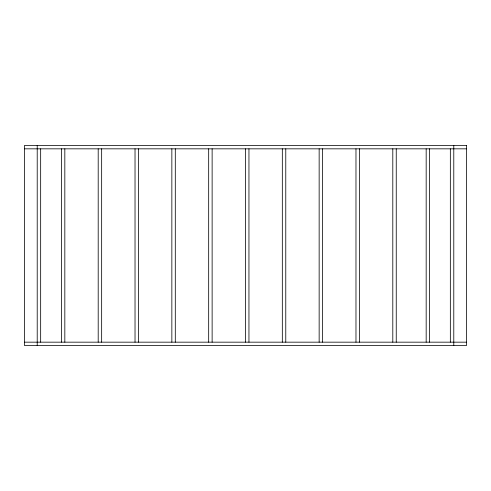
<?xml version="1.0" encoding="UTF-8"?>
<svg xmlns="http://www.w3.org/2000/svg" width="491" height="491" viewBox="0 0 491 491"><rect width="100%" height="100%" fill="white"/><g stroke="black" fill="none" stroke-linecap="round" stroke-linejoin="round"><path stroke-width="0.74" d="M24.55 148.834L466.45 148.834M24.55 342.166L466.45 342.166M453.788 145.385L453.788 345.615M450.339 148.834L450.339 342.166M429.625 148.834L429.625 342.166M426.17 148.834L426.17 342.166M396.249 148.834L396.249 342.166M392.8 148.834L392.8 342.166M359.424 148.834L359.424 342.166M355.975 148.834L355.975 342.166M322.605 148.834L322.599 342.166M319.15 148.834L319.15 342.166M285.78 148.834L285.774 342.166M282.325 148.834L282.325 342.166M248.955 148.834L248.949 342.166M245.5 148.834L245.5 342.166M212.13 148.834L212.13 342.166M208.675 148.834L208.675 342.166M175.305 148.834L175.299 342.166M171.85 148.834L171.85 342.166M138.48 148.834L138.48 342.166M135.025 148.834L135.025 342.166M101.655 148.834L101.655 342.166M98.2 148.834L98.2 342.166M64.824 148.834L64.83 342.166M61.375 148.834L61.375 342.166M40.661 148.834L40.661 342.166M37.212 145.385L37.212 345.615M466.45 145.385L24.55 145.385L24.55 345.615L466.45 345.615L466.45 145.385"/></g></svg>
